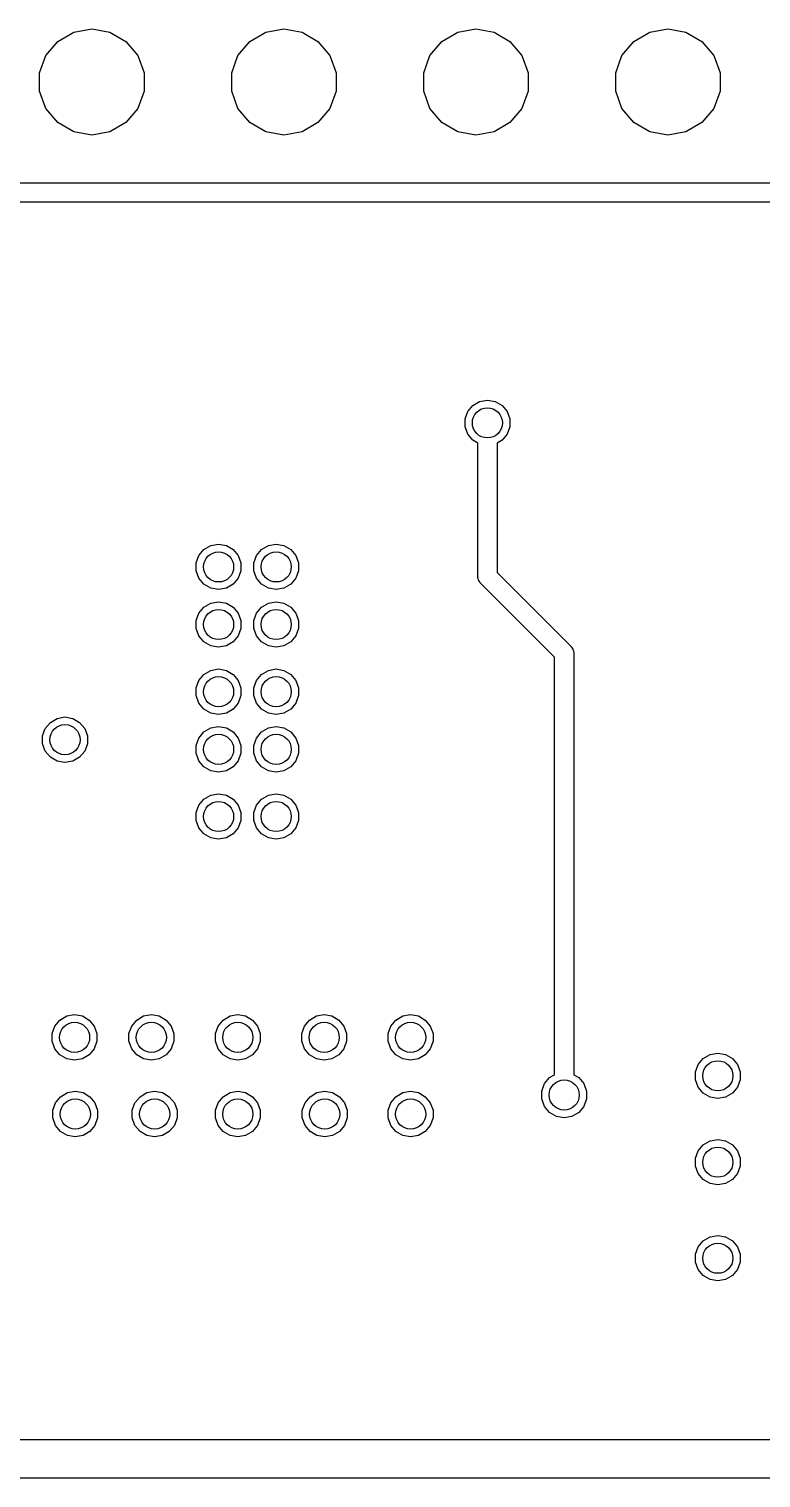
# Model space of a CAD drawing. Extents: x 10 to 287, y -200 to -10.
# Drawn here: x 92.49 to 102.17, y -141.46 to -122.3 of the extents above; entities that cross this region are included whole.
import ezdxf

# ---------------------------------------------------------------- set-up
doc = ezdxf.new("R2010")
doc.units = 0
doc.header["$MEASUREMENT"] = 0
doc.layers.add('BLACK', color=7, linetype='CONTINUOUS')

msp = doc.modelspace()

# ---------------------------------------------------------------- linework, layer by layer
at = {"layer": 'Black'}
for p, q in [((92.7124, -122.649), (92.8689, -122.462)), ((92.8689, -122.462), (93.0798, -122.341)), ((93.0798, -122.341), (93.3196, -122.298)), ((93.3196, -122.298), (93.5594, -122.341)), ((93.5594, -122.341), (93.7703, -122.462)), ((93.7703, -122.462), (93.9268, -122.649)), ((95.2524, -122.649), (95.4089, -122.462)), ((95.4089, -122.462), (95.6198, -122.341)), ((95.6198, -122.341), (95.8596, -122.298)), ((95.8596, -122.298), (96.0994, -122.341)), ((96.0994, -122.341), (96.3103, -122.462)), ((96.3103, -122.462), (96.4668, -122.649)), ((97.7924, -122.649), (97.9489, -122.462)), ((97.9489, -122.462), (98.1598, -122.341)), ((98.1598, -122.341), (98.3996, -122.298)), ((98.3996, -122.298), (98.6394, -122.341)), ((98.6394, -122.341), (98.8503, -122.462)), ((98.8503, -122.462), (99.0068, -122.649)), ((100.332, -122.649), (100.489, -122.462)), ((100.489, -122.462), (100.7, -122.341)), ((100.7, -122.341), (100.94, -122.298)), ((100.94, -122.298), (101.179, -122.341)), ((101.179, -122.341), (101.39, -122.462)), ((101.39, -122.462), (101.547, -122.649)), ((92.6291, -122.878), (92.7124, -122.649)), ((93.9268, -122.649), (94.0101, -122.878)), ((95.1691, -122.878), (95.2524, -122.649)), ((96.4668, -122.649), (96.5501, -122.878)), ((97.7091, -122.878), (97.7924, -122.649)), ((99.0068, -122.649), (99.0901, -122.878)), ((100.249, -122.878), (100.332, -122.649)), ((101.547, -122.649), (101.63, -122.878)), ((92.6291, -123.121), (92.6291, -122.878)), ((94.0101, -122.878), (94.0101, -123.121)), ((95.1691, -123.121), (95.1691, -122.878)), ((96.5501, -122.878), (96.5501, -123.121)), ((97.7091, -123.121), (97.7091, -122.878)), ((99.0901, -122.878), (99.0901, -123.121)), ((100.249, -123.121), (100.249, -122.878)), ((101.63, -122.878), (101.63, -123.121)), ((92.7124, -123.35), (92.6291, -123.121)), ((94.0101, -123.121), (93.9268, -123.35)), ((95.2524, -123.35), (95.1691, -123.121)), ((96.5501, -123.121), (96.4668, -123.35)), ((97.7924, -123.35), (97.7091, -123.121)), ((99.0901, -123.121), (99.0068, -123.35)), ((100.332, -123.35), (100.249, -123.121)), ((101.63, -123.121), (101.547, -123.35)), ((92.8689, -123.537), (92.7124, -123.35)), ((93.9268, -123.35), (93.7703, -123.537)), ((95.4089, -123.537), (95.2524, -123.35)), ((96.4668, -123.35), (96.3103, -123.537)), ((97.9489, -123.537), (97.7924, -123.35)), ((99.0068, -123.35), (98.8503, -123.537)), ((100.489, -123.537), (100.332, -123.35)), ((101.547, -123.35), (101.39, -123.537)), ((93.0798, -123.658), (92.8689, -123.537)), ((93.7703, -123.537), (93.5594, -123.658)), ((95.6198, -123.658), (95.4089, -123.537)), ((96.3103, -123.537), (96.0994, -123.658)), ((98.1598, -123.658), (97.9489, -123.537)), ((98.8503, -123.537), (98.6394, -123.658)), ((100.7, -123.658), (100.489, -123.537)), ((101.39, -123.537), (101.179, -123.658)), ((93.3196, -123.701), (93.0798, -123.658)), ((93.5594, -123.658), (93.3196, -123.701)), ((95.8596, -123.701), (95.6198, -123.658)), ((96.0994, -123.658), (95.8596, -123.701)), ((98.3996, -123.701), (98.1598, -123.658)), ((98.6394, -123.658), (98.3996, -123.701)), ((100.94, -123.701), (100.7, -123.658)), ((101.179, -123.658), (100.94, -123.701)), ((89.7527, -124.333), (103.886, -124.333)), ((103.833, -124.587), (89.7001, -124.587)), ((98.3586, -127.278), (98.4491, -127.225)), ((98.4491, -127.225), (98.552, -127.207)), ((98.552, -127.207), (98.6549, -127.225)), ((98.6549, -127.225), (98.7454, -127.278)), ((98.2557, -127.456), (98.2914, -127.358)), ((98.2914, -127.358), (98.3586, -127.278)), ((98.7454, -127.278), (98.8126, -127.358)), ((98.8126, -127.358), (98.8483, -127.456)), ((98.2557, -127.56), (98.2557, -127.456)), ((98.2914, -127.658), (98.2557, -127.56)), ((98.8483, -127.56), (98.8126, -127.658)), ((98.8483, -127.456), (98.8483, -127.56)), ((98.3586, -127.738), (98.2914, -127.658)), ((98.425, -127.777), (98.3586, -127.738)), ((98.425, -129.54), (98.425, -127.777)), ((98.7454, -127.738), (98.679, -127.777)), ((98.679, -127.777), (98.679, -129.487)), ((98.8126, -127.658), (98.7454, -127.738)), ((94.8026, -129.183), (94.8931, -129.13)), ((94.8931, -129.13), (94.996, -129.112)), ((94.996, -129.112), (95.0989, -129.13)), ((95.0989, -129.13), (95.1894, -129.183)), ((95.5646, -129.183), (95.6551, -129.13)), ((95.6551, -129.13), (95.758, -129.112)), ((95.758, -129.112), (95.8609, -129.13)), ((95.8609, -129.13), (95.9514, -129.183)), ((94.6997, -129.361), (94.7354, -129.263)), ((94.6997, -129.465), (94.6997, -129.361)), ((94.7354, -129.263), (94.8026, -129.183)), ((95.1894, -129.183), (95.2566, -129.263)), ((95.2566, -129.263), (95.2923, -129.361)), ((95.2923, -129.361), (95.2923, -129.465)), ((95.4617, -129.361), (95.4974, -129.263)), ((95.4617, -129.465), (95.4617, -129.361)), ((95.4974, -129.263), (95.5646, -129.183)), ((95.9514, -129.183), (96.0186, -129.263)), ((96.0186, -129.263), (96.0543, -129.361)), ((96.0543, -129.361), (96.0543, -129.465)), ((94.7354, -129.563), (94.6997, -129.465)), ((95.2923, -129.465), (95.2566, -129.563)), ((95.4974, -129.563), (95.4617, -129.465)), ((96.0543, -129.465), (96.0186, -129.563)), ((98.426, -129.546), (98.425, -129.54)), ((98.4255, -129.551), (98.426, -129.546)), ((98.4298, -129.567), (98.4255, -129.551)), ((98.679, -129.487), (99.6578, -130.466)), ((94.8026, -129.643), (94.7354, -129.563)), ((94.8931, -129.696), (94.8026, -129.643)), ((94.996, -129.714), (94.8931, -129.696)), ((95.0989, -129.696), (94.996, -129.714)), ((95.1894, -129.643), (95.0989, -129.696)), ((95.2566, -129.563), (95.1894, -129.643)), ((95.5646, -129.643), (95.4974, -129.563)), ((95.6551, -129.696), (95.5646, -129.643)), ((95.758, -129.714), (95.6551, -129.696)), ((95.8609, -129.696), (95.758, -129.714)), ((95.9514, -129.643), (95.8609, -129.696)), ((96.0186, -129.563), (95.9514, -129.643)), ((98.4327, -129.583), (98.4298, -129.567)), ((98.4355, -129.588), (98.4327, -129.583)), ((98.4369, -129.594), (98.4355, -129.588)), ((98.4464, -129.607), (98.4369, -129.594)), ((98.4547, -129.622), (98.4464, -129.607)), ((98.459, -129.625), (98.4547, -129.622)), ((98.4622, -129.63), (98.459, -129.625)), ((99.441, -130.609), (98.4622, -129.63)), ((94.7354, -130.025), (94.8026, -129.945)), ((94.8026, -129.945), (94.8931, -129.892)), ((94.8931, -129.892), (94.996, -129.874)), ((94.996, -129.874), (95.0989, -129.892)), ((95.0989, -129.892), (95.1894, -129.945)), ((95.1894, -129.945), (95.2566, -130.025)), ((95.4974, -130.025), (95.5646, -129.945)), ((95.5646, -129.945), (95.6551, -129.892)), ((95.6551, -129.892), (95.758, -129.874)), ((95.758, -129.874), (95.8609, -129.892)), ((95.8609, -129.892), (95.9514, -129.945)), ((95.9514, -129.945), (96.0186, -130.025)), ((94.6997, -130.123), (94.7354, -130.025)), ((94.6997, -130.227), (94.6997, -130.123)), ((95.2566, -130.025), (95.2923, -130.123)), ((95.2923, -130.123), (95.2923, -130.227)), ((95.4617, -130.123), (95.4974, -130.025)), ((95.4617, -130.227), (95.4617, -130.123)), ((96.0186, -130.025), (96.0543, -130.123)), ((96.0543, -130.123), (96.0543, -130.227)), ((94.7354, -130.325), (94.6997, -130.227)), ((94.8026, -130.405), (94.7354, -130.325)), ((95.2566, -130.325), (95.1894, -130.405)), ((95.2923, -130.227), (95.2566, -130.325)), ((95.4974, -130.325), (95.4617, -130.227)), ((95.5646, -130.405), (95.4974, -130.325)), ((96.0186, -130.325), (95.9514, -130.405)), ((96.0543, -130.227), (96.0186, -130.325)), ((94.8931, -130.458), (94.8026, -130.405)), ((94.996, -130.476), (94.8931, -130.458)), ((95.0989, -130.458), (94.996, -130.476)), ((95.1894, -130.405), (95.0989, -130.458)), ((95.6551, -130.458), (95.5646, -130.405)), ((95.758, -130.476), (95.6551, -130.458)), ((95.8609, -130.458), (95.758, -130.476)), ((95.9514, -130.405), (95.8609, -130.458)), ((99.6578, -130.466), (99.661, -130.471)), ((99.661, -130.471), (99.6653, -130.474)), ((99.6653, -130.474), (99.6736, -130.489)), ((99.6736, -130.489), (99.6831, -130.502)), ((99.6831, -130.502), (99.6845, -130.508)), ((99.6845, -130.508), (99.6873, -130.513)), ((99.6873, -130.513), (99.6902, -130.529)), ((99.441, -136.129), (99.441, -130.609)), ((99.6902, -130.529), (99.6945, -130.545)), ((99.6945, -130.545), (99.694, -130.55)), ((99.694, -130.55), (99.695, -130.556)), ((99.695, -130.556), (99.695, -136.129)), ((94.7354, -130.914), (94.8026, -130.834)), ((94.8026, -130.834), (94.8931, -130.781)), ((94.8931, -130.781), (94.996, -130.763)), ((94.996, -130.763), (95.0989, -130.781)), ((95.0989, -130.781), (95.1894, -130.834)), ((95.1894, -130.834), (95.2566, -130.914)), ((95.4974, -130.914), (95.5646, -130.834)), ((95.5646, -130.834), (95.6551, -130.781)), ((95.6551, -130.781), (95.758, -130.763)), ((95.758, -130.763), (95.8609, -130.781)), ((95.8609, -130.781), (95.9514, -130.834)), ((95.9514, -130.834), (96.0186, -130.914)), ((94.6997, -131.012), (94.7354, -130.914)), ((94.6997, -131.116), (94.6997, -131.012)), ((95.2566, -130.914), (95.2923, -131.012)), ((95.2923, -131.012), (95.2923, -131.116)), ((95.4617, -131.012), (95.4974, -130.914)), ((95.4617, -131.116), (95.4617, -131.012)), ((96.0186, -130.914), (96.0543, -131.012)), ((96.0543, -131.012), (96.0543, -131.116)), ((94.7354, -131.214), (94.6997, -131.116)), ((94.8026, -131.294), (94.7354, -131.214)), ((95.2566, -131.214), (95.1894, -131.294)), ((95.2923, -131.116), (95.2566, -131.214)), ((95.4974, -131.214), (95.4617, -131.116)), ((95.5646, -131.294), (95.4974, -131.214)), ((96.0186, -131.214), (95.9514, -131.294)), ((96.0543, -131.116), (96.0186, -131.214)), ((92.7034, -131.549), (92.7706, -131.469)), ((92.7706, -131.469), (92.8611, -131.416)), ((92.8611, -131.416), (92.964, -131.398)), ((92.964, -131.398), (93.0669, -131.416)), ((93.0669, -131.416), (93.1574, -131.469)), ((93.1574, -131.469), (93.2246, -131.549)), ((94.8931, -131.347), (94.8026, -131.294)), ((94.996, -131.365), (94.8931, -131.347)), ((95.0989, -131.347), (94.996, -131.365)), ((95.1894, -131.294), (95.0989, -131.347)), ((95.6551, -131.347), (95.5646, -131.294)), ((95.758, -131.365), (95.6551, -131.347)), ((95.8609, -131.347), (95.758, -131.365)), ((95.9514, -131.294), (95.8609, -131.347)), ((92.6677, -131.647), (92.7034, -131.549)), ((92.6677, -131.751), (92.6677, -131.647)), ((93.2246, -131.549), (93.2603, -131.647)), ((93.2603, -131.647), (93.2603, -131.751)), ((94.7354, -131.676), (94.8026, -131.596)), ((94.8026, -131.596), (94.8931, -131.543)), ((94.8931, -131.543), (94.996, -131.525)), ((94.996, -131.525), (95.0989, -131.543)), ((95.0989, -131.543), (95.1894, -131.596)), ((95.1894, -131.596), (95.2566, -131.676)), ((95.4974, -131.676), (95.5646, -131.596)), ((95.5646, -131.596), (95.6551, -131.543)), ((95.6551, -131.543), (95.758, -131.525)), ((95.758, -131.525), (95.8609, -131.543)), ((95.8609, -131.543), (95.9514, -131.596)), ((95.9514, -131.596), (96.0186, -131.676)), ((92.7034, -131.849), (92.6677, -131.751)), ((92.7706, -131.929), (92.7034, -131.849)), ((93.2246, -131.849), (93.1574, -131.929)), ((93.2603, -131.751), (93.2246, -131.849)), ((94.6997, -131.774), (94.7354, -131.676)), ((94.6997, -131.878), (94.6997, -131.774)), ((95.2566, -131.676), (95.2923, -131.774)), ((95.2923, -131.774), (95.2923, -131.878)), ((95.4617, -131.774), (95.4974, -131.676)), ((95.4617, -131.878), (95.4617, -131.774)), ((96.0186, -131.676), (96.0543, -131.774)), ((96.0543, -131.774), (96.0543, -131.878)), ((92.8611, -131.982), (92.7706, -131.929)), ((92.964, -132), (92.8611, -131.982)), ((93.0669, -131.982), (92.964, -132)), ((93.1574, -131.929), (93.0669, -131.982)), ((94.7354, -131.976), (94.6997, -131.878)), ((94.8026, -132.056), (94.7354, -131.976)), ((95.2566, -131.976), (95.1894, -132.056)), ((95.2923, -131.878), (95.2566, -131.976)), ((95.4974, -131.976), (95.4617, -131.878)), ((95.5646, -132.056), (95.4974, -131.976)), ((96.0186, -131.976), (95.9514, -132.056)), ((96.0543, -131.878), (96.0186, -131.976)), ((94.8931, -132.109), (94.8026, -132.056)), ((94.996, -132.127), (94.8931, -132.109)), ((95.0989, -132.109), (94.996, -132.127)), ((95.1894, -132.056), (95.0989, -132.109)), ((95.6551, -132.109), (95.5646, -132.056)), ((95.758, -132.127), (95.6551, -132.109)), ((95.8609, -132.109), (95.758, -132.127)), ((95.9514, -132.056), (95.8609, -132.109)), ((94.8026, -132.485), (94.8931, -132.432)), ((94.8931, -132.432), (94.996, -132.414)), ((94.996, -132.414), (95.0989, -132.432)), ((95.0989, -132.432), (95.1894, -132.485)), ((95.5646, -132.485), (95.6551, -132.432)), ((95.6551, -132.432), (95.758, -132.414)), ((95.758, -132.414), (95.8609, -132.432)), ((95.8609, -132.432), (95.9514, -132.485)), ((94.6997, -132.663), (94.7354, -132.565)), ((94.7354, -132.565), (94.8026, -132.485)), ((95.1894, -132.485), (95.2566, -132.565)), ((95.2566, -132.565), (95.2923, -132.663)), ((95.4617, -132.663), (95.4974, -132.565)), ((95.4974, -132.565), (95.5646, -132.485)), ((95.9514, -132.485), (96.0186, -132.565)), ((96.0186, -132.565), (96.0543, -132.663)), ((94.6997, -132.767), (94.6997, -132.663)), ((94.7354, -132.865), (94.6997, -132.767)), ((95.2923, -132.767), (95.2566, -132.865)), ((95.2923, -132.663), (95.2923, -132.767)), ((95.4617, -132.767), (95.4617, -132.663)), ((95.4974, -132.865), (95.4617, -132.767)), ((96.0543, -132.767), (96.0186, -132.865)), ((96.0543, -132.663), (96.0543, -132.767)), ((94.8026, -132.945), (94.7354, -132.865)), ((94.8931, -132.998), (94.8026, -132.945)), ((94.996, -133.016), (94.8931, -132.998)), ((95.0989, -132.998), (94.996, -133.016)), ((95.1894, -132.945), (95.0989, -132.998)), ((95.2566, -132.865), (95.1894, -132.945)), ((95.5646, -132.945), (95.4974, -132.865)), ((95.6551, -132.998), (95.5646, -132.945)), ((95.758, -133.016), (95.6551, -132.998)), ((95.8609, -132.998), (95.758, -133.016)), ((95.9514, -132.945), (95.8609, -132.998)), ((96.0186, -132.865), (95.9514, -132.945)), ((92.7947, -135.584), (92.8304, -135.486)), ((92.8304, -135.486), (92.8976, -135.406)), ((92.8976, -135.406), (92.9881, -135.353)), ((92.9881, -135.353), (93.091, -135.335)), ((93.091, -135.335), (93.1939, -135.353)), ((93.1939, -135.353), (93.2844, -135.406)), ((93.2844, -135.406), (93.3516, -135.486)), ((93.3516, -135.486), (93.3873, -135.584)), ((93.8107, -135.584), (93.8464, -135.486)), ((93.8464, -135.486), (93.9136, -135.406)), ((93.9136, -135.406), (94.0041, -135.353)), ((94.0041, -135.353), (94.107, -135.335)), ((94.107, -135.335), (94.2099, -135.353)), ((94.2099, -135.353), (94.3004, -135.406)), ((94.3004, -135.406), (94.3676, -135.486)), ((94.3676, -135.486), (94.4033, -135.584)), ((94.9537, -135.584), (94.9894, -135.486)), ((94.9894, -135.486), (95.0566, -135.406)), ((95.0566, -135.406), (95.1471, -135.353)), ((95.1471, -135.353), (95.25, -135.335)), ((95.25, -135.335), (95.3529, -135.353)), ((95.3529, -135.353), (95.4434, -135.406)), ((95.4434, -135.406), (95.5106, -135.486)), ((95.5106, -135.486), (95.5463, -135.584)), ((96.0967, -135.584), (96.1324, -135.486)), ((96.1324, -135.486), (96.1996, -135.406)), ((96.1996, -135.406), (96.2901, -135.353)), ((96.2901, -135.353), (96.393, -135.335)), ((96.393, -135.335), (96.4959, -135.353)), ((96.4959, -135.353), (96.5864, -135.406)), ((96.5864, -135.406), (96.6536, -135.486)), ((96.6536, -135.486), (96.6893, -135.584)), ((97.2397, -135.584), (97.2754, -135.486)), ((97.2754, -135.486), (97.3426, -135.406)), ((97.3426, -135.406), (97.4331, -135.353)), ((97.4331, -135.353), (97.536, -135.335)), ((97.536, -135.335), (97.6389, -135.353)), ((97.6389, -135.353), (97.7294, -135.406)), ((97.7294, -135.406), (97.7966, -135.486)), ((97.7966, -135.486), (97.8323, -135.584)), ((92.7947, -135.688), (92.7947, -135.584)), ((92.8304, -135.786), (92.7947, -135.688)), ((93.3873, -135.688), (93.3516, -135.786)), ((93.3873, -135.584), (93.3873, -135.688)), ((93.8107, -135.688), (93.8107, -135.584)), ((93.8464, -135.786), (93.8107, -135.688)), ((94.4033, -135.688), (94.3676, -135.786)), ((94.4033, -135.584), (94.4033, -135.688)), ((94.9537, -135.688), (94.9537, -135.584)), ((94.9894, -135.786), (94.9537, -135.688)), ((95.5463, -135.688), (95.5106, -135.786)), ((95.5463, -135.584), (95.5463, -135.688)), ((96.0967, -135.688), (96.0967, -135.584)), ((96.1324, -135.786), (96.0967, -135.688)), ((96.6893, -135.688), (96.6536, -135.786)), ((96.6893, -135.584), (96.6893, -135.688)), ((97.2397, -135.688), (97.2397, -135.584)), ((97.2754, -135.786), (97.2397, -135.688)), ((97.8323, -135.688), (97.7966, -135.786)), ((97.8323, -135.584), (97.8323, -135.688)), ((92.8976, -135.866), (92.8304, -135.786)), ((92.9881, -135.919), (92.8976, -135.866)), ((93.2844, -135.866), (93.1939, -135.919)), ((93.3516, -135.786), (93.2844, -135.866)), ((93.9136, -135.866), (93.8464, -135.786)), ((94.0041, -135.919), (93.9136, -135.866)), ((94.3004, -135.866), (94.2099, -135.919)), ((94.3676, -135.786), (94.3004, -135.866)), ((95.0566, -135.866), (94.9894, -135.786)), ((95.1471, -135.919), (95.0566, -135.866)), ((95.4434, -135.866), (95.3529, -135.919)), ((95.5106, -135.786), (95.4434, -135.866)), ((96.1996, -135.866), (96.1324, -135.786)), ((96.2901, -135.919), (96.1996, -135.866)), ((96.5864, -135.866), (96.4959, -135.919)), ((96.6536, -135.786), (96.5864, -135.866)), ((97.3426, -135.866), (97.2754, -135.786)), ((97.4331, -135.919), (97.3426, -135.866)), ((97.7294, -135.866), (97.6389, -135.919)), ((97.7966, -135.786), (97.7294, -135.866)), ((101.407, -135.914), (101.497, -135.861)), ((101.497, -135.861), (101.6, -135.843)), ((101.6, -135.843), (101.703, -135.861)), ((101.703, -135.861), (101.793, -135.914)), ((93.091, -135.937), (92.9881, -135.919)), ((93.1939, -135.919), (93.091, -135.937)), ((94.107, -135.937), (94.0041, -135.919)), ((94.2099, -135.919), (94.107, -135.937)), ((95.25, -135.937), (95.1471, -135.919)), ((95.3529, -135.919), (95.25, -135.937)), ((96.393, -135.937), (96.2901, -135.919)), ((96.4959, -135.919), (96.393, -135.937)), ((97.536, -135.937), (97.4331, -135.919)), ((97.6389, -135.919), (97.536, -135.937)), ((101.304, -136.092), (101.339, -135.994)), ((101.339, -135.994), (101.407, -135.914)), ((101.793, -135.914), (101.861, -135.994)), ((101.861, -135.994), (101.896, -136.092)), ((99.2717, -136.346), (99.3074, -136.248)), ((99.3074, -136.248), (99.3746, -136.168)), ((99.3746, -136.168), (99.441, -136.129)), ((99.695, -136.129), (99.7614, -136.168)), ((99.7614, -136.168), (99.8286, -136.248)), ((99.8286, -136.248), (99.8643, -136.346)), ((101.304, -136.196), (101.304, -136.092)), ((101.339, -136.294), (101.304, -136.196)), ((101.896, -136.196), (101.861, -136.294)), ((101.896, -136.092), (101.896, -136.196)), ((92.8394, -136.5), (92.9066, -136.42)), ((92.9066, -136.42), (92.9971, -136.367)), ((92.9971, -136.367), (93.1, -136.349)), ((93.1, -136.349), (93.2029, -136.367)), ((93.2029, -136.367), (93.2934, -136.42)), ((93.2934, -136.42), (93.3606, -136.5)), ((93.8894, -136.5), (93.9566, -136.42)), ((93.9566, -136.42), (94.0471, -136.367)), ((94.0471, -136.367), (94.15, -136.349)), ((94.15, -136.349), (94.2529, -136.367)), ((94.2529, -136.367), (94.3434, -136.42)), ((94.3434, -136.42), (94.4106, -136.5)), ((94.9894, -136.5), (95.0566, -136.42)), ((95.0566, -136.42), (95.1471, -136.367)), ((95.1471, -136.367), (95.25, -136.349)), ((95.25, -136.349), (95.3529, -136.367)), ((95.3529, -136.367), (95.4434, -136.42)), ((95.4434, -136.42), (95.5106, -136.5)), ((96.1394, -136.5), (96.2066, -136.42)), ((96.2066, -136.42), (96.2971, -136.367)), ((96.2971, -136.367), (96.4, -136.349)), ((96.4, -136.349), (96.5029, -136.367)), ((96.5029, -136.367), (96.5934, -136.42)), ((96.5934, -136.42), (96.6606, -136.5)), ((97.2754, -136.5), (97.3426, -136.42)), ((97.3426, -136.42), (97.4331, -136.367)), ((97.4331, -136.367), (97.536, -136.349)), ((97.536, -136.349), (97.6389, -136.367)), ((97.6389, -136.367), (97.7294, -136.42)), ((97.7294, -136.42), (97.7966, -136.5)), ((99.2717, -136.45), (99.2717, -136.346)), ((99.3074, -136.548), (99.2717, -136.45)), ((99.8643, -136.45), (99.8286, -136.548)), ((99.8643, -136.346), (99.8643, -136.45)), ((101.407, -136.374), (101.339, -136.294)), ((101.497, -136.427), (101.407, -136.374)), ((101.6, -136.445), (101.497, -136.427)), ((101.703, -136.427), (101.6, -136.445)), ((101.793, -136.374), (101.703, -136.427)), ((101.861, -136.294), (101.793, -136.374)), ((92.8037, -136.598), (92.8394, -136.5)), ((92.8037, -136.702), (92.8037, -136.598)), ((93.3606, -136.5), (93.3963, -136.598)), ((93.3963, -136.598), (93.3963, -136.702)), ((93.8537, -136.598), (93.8894, -136.5)), ((93.8537, -136.702), (93.8537, -136.598)), ((94.4106, -136.5), (94.4463, -136.598)), ((94.4463, -136.598), (94.4463, -136.702)), ((94.9537, -136.598), (94.9894, -136.5)), ((94.9537, -136.702), (94.9537, -136.598)), ((95.5106, -136.5), (95.5463, -136.598)), ((95.5463, -136.598), (95.5463, -136.702)), ((96.1037, -136.598), (96.1394, -136.5)), ((96.1037, -136.702), (96.1037, -136.598)), ((96.6606, -136.5), (96.6963, -136.598)), ((96.6963, -136.598), (96.6963, -136.702)), ((97.2397, -136.598), (97.2754, -136.5)), ((97.2397, -136.702), (97.2397, -136.598)), ((97.7966, -136.5), (97.8323, -136.598)), ((97.8323, -136.598), (97.8323, -136.702)), ((99.3746, -136.628), (99.3074, -136.548)), ((99.4651, -136.681), (99.3746, -136.628)), ((99.7614, -136.628), (99.6709, -136.681)), ((99.8286, -136.548), (99.7614, -136.628)), ((92.8394, -136.8), (92.8037, -136.702)), ((92.9066, -136.88), (92.8394, -136.8)), ((93.3606, -136.8), (93.2934, -136.88)), ((93.3963, -136.702), (93.3606, -136.8)), ((93.8894, -136.8), (93.8537, -136.702)), ((93.9566, -136.88), (93.8894, -136.8)), ((94.4106, -136.8), (94.3434, -136.88)), ((94.4463, -136.702), (94.4106, -136.8)), ((94.9894, -136.8), (94.9537, -136.702)), ((95.0566, -136.88), (94.9894, -136.8)), ((95.5106, -136.8), (95.4434, -136.88)), ((95.5463, -136.702), (95.5106, -136.8)), ((96.1394, -136.8), (96.1037, -136.702)), ((96.2066, -136.88), (96.1394, -136.8)), ((96.6606, -136.8), (96.5934, -136.88)), ((96.6963, -136.702), (96.6606, -136.8)), ((97.2754, -136.8), (97.2397, -136.702)), ((97.3426, -136.88), (97.2754, -136.8)), ((97.7966, -136.8), (97.7294, -136.88)), ((97.8323, -136.702), (97.7966, -136.8)), ((99.568, -136.699), (99.4651, -136.681)), ((99.6709, -136.681), (99.568, -136.699)), ((92.9971, -136.933), (92.9066, -136.88)), ((93.1, -136.951), (92.9971, -136.933)), ((93.2029, -136.933), (93.1, -136.951)), ((93.2934, -136.88), (93.2029, -136.933)), ((94.0471, -136.933), (93.9566, -136.88)), ((94.15, -136.951), (94.0471, -136.933)), ((94.2529, -136.933), (94.15, -136.951)), ((94.3434, -136.88), (94.2529, -136.933)), ((95.1471, -136.933), (95.0566, -136.88)), ((95.25, -136.951), (95.1471, -136.933)), ((95.3529, -136.933), (95.25, -136.951)), ((95.4434, -136.88), (95.3529, -136.933)), ((96.2971, -136.933), (96.2066, -136.88)), ((96.4, -136.951), (96.2971, -136.933)), ((96.5029, -136.933), (96.4, -136.951)), ((96.5934, -136.88), (96.5029, -136.933)), ((97.4331, -136.933), (97.3426, -136.88)), ((97.536, -136.951), (97.4331, -136.933)), ((97.6389, -136.933), (97.536, -136.951)), ((97.7294, -136.88), (97.6389, -136.933)), ((101.407, -137.057), (101.497, -137.004)), ((101.497, -137.004), (101.6, -136.986)), ((101.6, -136.986), (101.703, -137.004)), ((101.703, -137.004), (101.793, -137.057)), ((101.304, -137.235), (101.339, -137.137)), ((101.339, -137.137), (101.407, -137.057)), ((101.793, -137.057), (101.861, -137.137)), ((101.861, -137.137), (101.896, -137.235)), ((101.304, -137.339), (101.304, -137.235)), ((101.339, -137.437), (101.304, -137.339)), ((101.896, -137.339), (101.861, -137.437)), ((101.896, -137.235), (101.896, -137.339)), ((101.407, -137.517), (101.339, -137.437)), ((101.497, -137.57), (101.407, -137.517)), ((101.6, -137.588), (101.497, -137.57)), ((101.703, -137.57), (101.6, -137.588)), ((101.793, -137.517), (101.703, -137.57)), ((101.861, -137.437), (101.793, -137.517)), ((101.339, -138.407), (101.407, -138.327)), ((101.407, -138.327), (101.497, -138.274)), ((101.497, -138.274), (101.6, -138.256)), ((101.6, -138.256), (101.703, -138.274)), ((101.703, -138.274), (101.793, -138.327)), ((101.793, -138.327), (101.861, -138.407)), ((101.304, -138.505), (101.339, -138.407)), ((101.304, -138.609), (101.304, -138.505)), ((101.861, -138.407), (101.896, -138.505)), ((101.896, -138.505), (101.896, -138.609)), ((101.339, -138.707), (101.304, -138.609)), ((101.407, -138.787), (101.339, -138.707)), ((101.861, -138.707), (101.793, -138.787)), ((101.896, -138.609), (101.861, -138.707)), ((101.497, -138.84), (101.407, -138.787)), ((101.6, -138.858), (101.497, -138.84)), ((101.703, -138.84), (101.6, -138.858)), ((101.793, -138.787), (101.703, -138.84)), ((83.7252, -140.956), (124.515, -140.956)), ((124.62, -141.464), (83.62, -141.464))]:
    msp.add_line(p, q, dxfattribs=at)
for centre in [(98.552, -127.508), (94.996, -129.413), (95.758, -129.413), (94.996, -130.175), (95.758, -130.175), (94.996, -131.064), (95.758, -131.064), (92.964, -131.699), (94.996, -131.826), (95.758, -131.826), (94.996, -132.715), (95.758, -132.715), (93.091, -135.636), (94.107, -135.636), (95.25, -135.636), (96.393, -135.636), (97.536, -135.636), (101.6, -136.144), (99.568, -136.398), (93.1, -136.65), (94.15, -136.65), (95.25, -136.65), (96.4, -136.65), (97.536, -136.65), (101.6, -137.287), (101.6, -138.557)]:
    msp.add_circle(centre, 0.1994, dxfattribs=at)

doc.saveas('drawing.dxf')
